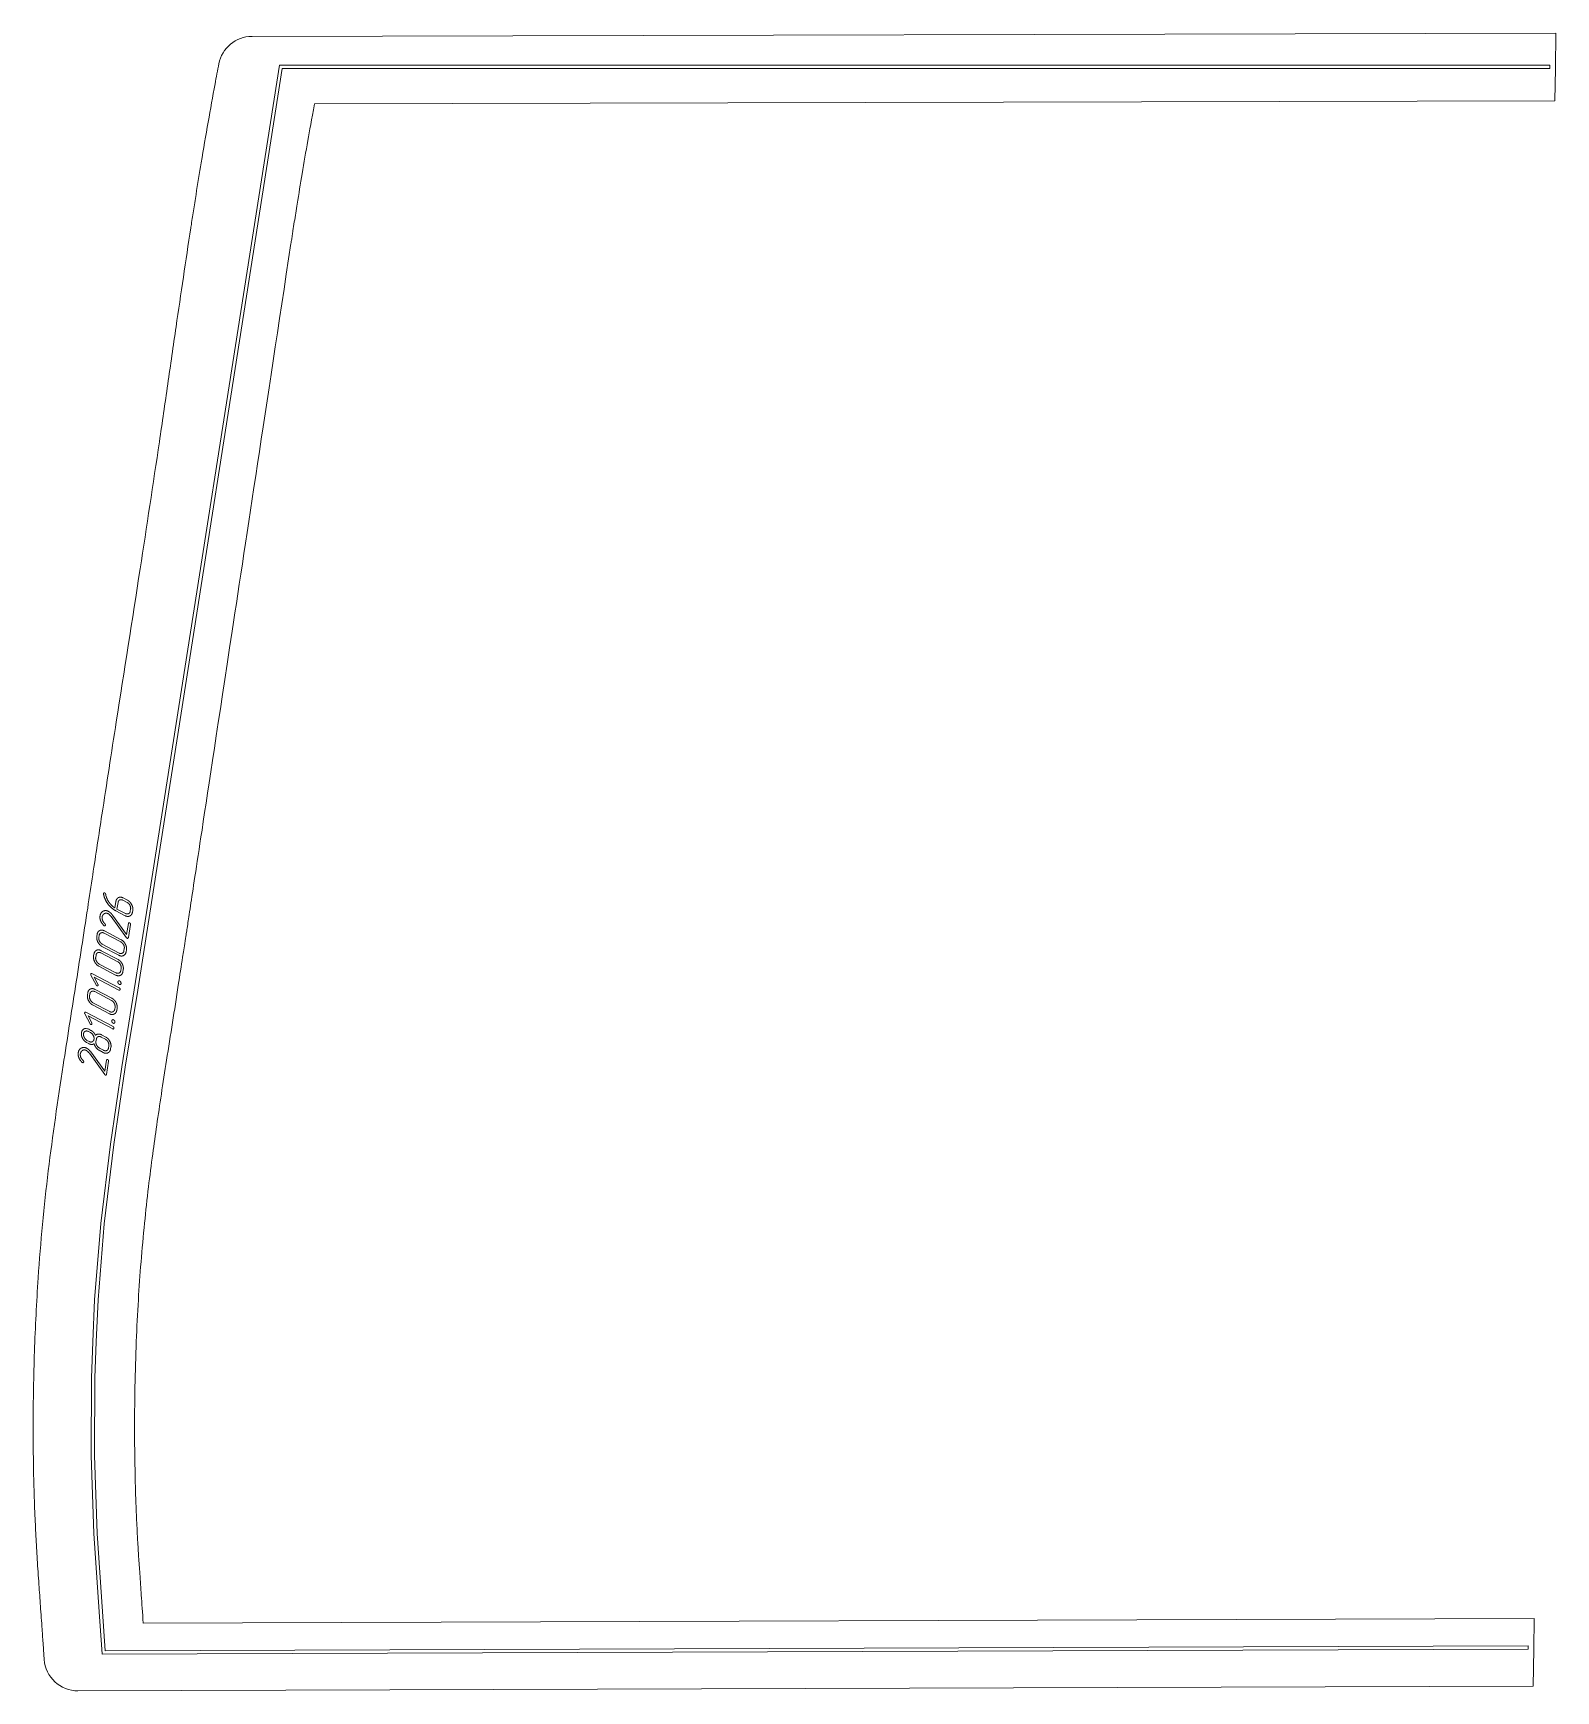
# Model space of a CAD drawing. Header units: millimetres. Extents: x 5 to 1357, y 9 to 1481.
import ezdxf

# ---------------------------------------------------------------- set-up
doc = ezdxf.new("R2010")
doc.units = ezdxf.units.MM
doc.linetypes.add('K5LT_BASIC', pattern=[0])
doc.layers.add('Engraving', color=7, linetype='Continuous')

msp = doc.modelspace()

# ---------------------------------------------------------------- linework, layer by layer
at = {"color": 143, "linetype": 'K5LT_BASIC', "lineweight": 15, "true_color": 0x33acca}
for p, q in [((199.2, 1477.7), (1356.7, 1480.6)), ((1356.3, 1449.2), (1356.7, 1480.6)), ((223.5, 1452.2), (223.5, 1452.2)), ((223.5, 1452.2), (223.5, 1452.2)), ((1355.9, 1420.6), (1356.3, 1449.2)), ((254.6, 1417.8), (1355.9, 1420.6)), ((1337.4, 73.4), (102.6, 69.3)), ((1337.1, 46), (1337.4, 73.4)), ((1336.6, 13.4), (1337.1, 46)), ((1336.6, 13.4), (44.7, 9.1))]:
    msp.add_line(p, q, dxfattribs=at)
for centre, start, end in [((199.2, 1447.7), 90.1407, 169.1129), ((44.6, 39.1), 183.9935, 270.1906)]:
    msp.add_arc(centre, 30, start, end, dxfattribs=at)
for points, knots in [([(144.9, 1307.7), (145, 1308.4), (145.7, 1313.3), (147.2, 1323.1), (150.2, 1341.9), (154.5, 1368.2), (160.1, 1400.9), (165.4, 1430.2), (168.6, 1447.4), (169.8, 1453.4)], [0, 0, 0, 0, 0.064539, 0.806734, 1.613469, 3.162399, 5.148442, 7.0148, 8, 8, 8, 8]), ([(254.6, 1417.8), (252, 1403.3), (248.6, 1384.5), (243.8, 1356.7), (239.9, 1332.6), (237.2, 1315.6), (235.7, 1306.4), (235, 1301.6), (234.6, 1298.8), (234.3, 1297.1), (234.1, 1296.1), (234, 1295.4), (234, 1295), (233.9, 1294.6), (233.8, 1294.2), (233.8, 1293.9)], [0, 0, 0, 0, 3.019439, 6.255827, 9.209206, 10.954389, 11.815082, 12.256735, 12.522609, 12.704039, 12.817255, 12.877957, 12.915219, 12.952808, 13, 13, 13, 13]), ([(53.3, 704), (54.8, 713.8), (59, 741.4), (67.4, 796.5), (81.4, 887), (98.8, 997.3), (114, 1097.2), (124.4, 1168.9), (131.4, 1217.6), (138.2, 1263.8), (142.6, 1293.1), (144.9, 1307.7)], [0, 0, 0, 0, 0.44016, 1.232448, 2.464895, 4.489631, 6.171987, 6.932425, 7.692863, 8.346432, 9, 9, 9, 9]), ([(233.8, 1293.9), (211.4, 1146.4), (178.2, 927.5), (153.5, 764.7), (144.8, 707.1), (141.9, 688.3), (140.8, 681), (140.9, 681.5), (139.2, 670.3), (137.2, 658), (133.3, 632.3), (128.6, 602.3), (123.5, 569.9), (118.8, 539.6), (114.7, 511.8), (110.8, 484.4), (107.1, 455.5), (103.6, 423.5), (100.6, 390.2), (98.1, 355.1), (96.3, 318.2), (95.1, 278.3), (94.8, 239), (95.3, 203.5), (96.1, 175.8), (97, 155.2), (97.8, 140.4), (98.6, 127), (99.7, 111.9), (101, 92.9), (102, 78.9), (102.6, 69.3)], [0, 0, 0, 0, 0.089516, 0.175145, 0.247636, 0.289715, 0.329635, 0.427286, 0.710443, 1.376011, 2.516846, 4.050101, 5.59322, 7.001774, 8.288066, 9.488761, 10.882872, 12.402482, 14.042495, 15.635213, 17.369981, 19.26986, 21.268415, 22.930882, 24.289402, 25.18125, 25.851493, 26.385334, 27.087189, 27.958745, 29, 29, 29, 29]), ([(14.7, 37.1), (14.6, 38), (14.3, 42.3), (13.7, 51.2), (12.7, 66), (11.4, 83.9), (10, 104.5), (8.5, 125.2), (7.3, 146.5), (6.1, 173.3), (5.1, 206), (4.7, 253.8), (5.7, 310.3), (8.7, 369.8), (13, 423.2), (19.9, 486.5), (28.5, 545.2), (37, 599.4), (42.5, 634.2), (47.9, 669), (51.5, 692.2), (53.3, 704)], [0, 0, 0, 0, 0.080192, 0.367803, 0.766806, 1.358611, 1.910148, 2.542094, 3.125901, 3.709707, 4.804321, 5.898934, 7.743282, 9.58763, 10.930553, 12.273476, 14.959322, 15.969491, 16.979661, 17.98983, 19, 19, 19, 19])]:
    msp.add_open_spline(points, degree=3, knots=knots, dxfattribs=at)
at = {"layer": 'Engraving', "color": 143, "linetype": 'K5LT_BASIC', "lineweight": 15, "true_color": 0x33acca}
for p, q in [((105.5, 700), (223.5, 1452.2)), ((226.1, 1449.2), (108.5, 699.5)), ((223.5, 1452.2), (1351.3, 1452.2)), ((1351.3, 1449.2), (226.1, 1449.2)), ((1351.3, 1452.2), (1351.3, 1449.2)), ((67.4, 716.4), (67.4, 716.9)), ((69.3, 716.2), (69.4, 715.8)), ((69.4, 715.8), (69.5, 715.2)), ((69.5, 715.2), (69.8, 714.2)), ((77.5, 704.1), (78.4, 709.9)), ((79.3, 703.1), (80.3, 709)), ((84.6, 710.9), (88.3, 709)), ((84.9, 712.9), (88.7, 710.9)), ((73.4, 697.3), (72.8, 698)), ((74.1, 696.5), (73.4, 697.3)), ((87.8, 677.6), (74.1, 696.5)), ((75.4, 697.6), (87.8, 680.5)), ((86.5, 697.2), (78.2, 701.6)), ((86.8, 699.2), (79.3, 703.1)), ((91.4, 703.1), (91.1, 701.1)), ((93.3, 702.1), (93, 700.1)), ((94.7, 631.5), (105.5, 700)), ((108.5, 699.5), (97.7, 631.1)), ((61.4, 678.8), (61.7, 680.7)), ((63.2, 677.8), (63.5, 679.7)), ((68, 688.3), (67.7, 688.5)), ((67.9, 681.7), (82.7, 673.9)), ((68.2, 683.7), (83.1, 675.8)), ((87.8, 680.5), (89.4, 690.4)), ((91.3, 689.4), (89.4, 677.7)), ((58.6, 661.2), (58.9, 663.2)), ((60.4, 660.2), (60.7, 662.2)), ((65.1, 664.2), (80, 656.3)), ((65.4, 666.1), (80.3, 658.3)), ((80.9, 662.1), (66, 669.9)), ((81.2, 664), (66.3, 671.9)), ((85.8, 668), (85.5, 666)), ((87.7, 667), (87.4, 665)), ((78.1, 644.5), (63.2, 652.4)), ((78.4, 646.5), (63.5, 654.3)), ((83, 650.4), (82.7, 648.4)), ((84.9, 649.4), (84.6, 647.5)), ((60.9, 635.7), (56.2, 644.5)), ((57.1, 645.8), (81.3, 633.1)), ((81, 631.1), (59.1, 642.7)), ((59.1, 642.7), (62.4, 636.4)), ((53.1, 626.8), (53.4, 628.8)), ((55, 625.8), (55.3, 627.8)), ((72.9, 612.1), (58, 619.9)), ((59.6, 629.8), (74.5, 621.9)), ((59.9, 631.7), (74.8, 623.9)), ((83.7, 563.1), (94.7, 631.5)), ((97.7, 631.1), (86.7, 562.6)), ((55.4, 601.3), (50.7, 610.1)), ((51.7, 611.5), (75.8, 598.7)), ((53.6, 608.3), (56.9, 602)), ((75.5, 596.7), (53.6, 608.3)), ((72.6, 610.1), (57.7, 618)), ((77.6, 616), (77.3, 614.1)), ((79.4, 615), (79.1, 613.1)), ((47.7, 592.8), (47.8, 593.4)), ((47.7, 592.1), (47.7, 592.8)), ((47.8, 590.9), (47.7, 592.1)), ((52.1, 597.1), (53.1, 596.9)), ((53.1, 596.9), (53.7, 596.7)), ((53.7, 596.7), (54.3, 596.4)), ((54, 594.4), (55.9, 593.4)), ((54.3, 596.4), (56.2, 595.4)), ((65.3, 589.5), (69, 587.5)), ((65.6, 591.5), (69.3, 589.5)), ((54.3, 583.6), (52.4, 584.6)), ((54.6, 585.5), (52.7, 586.5)), ((54.1, 575.9), (53.5, 576.5)), ((54.8, 575.1), (54.1, 575.9)), ((68.5, 556.2), (54.8, 575.1)), ((56.1, 576.2), (68.5, 559.1)), ((60.6, 585.6), (61, 587.5)), ((67.1, 575.7), (63.4, 577.7)), ((67.4, 577.7), (63.7, 579.7)), ((72.1, 581.6), (71.8, 579.7)), ((74, 580.7), (73.6, 578.7)), ((48.7, 566.8), (48.4, 567)), ((68.5, 559.1), (70.1, 569)), ((71.9, 568), (70.1, 556.2)), ((73.5, 494.4), (83.7, 563.1)), ((86.7, 562.6), (76.4, 494)), ((65, 423.9), (73.5, 494.4)), ((76.4, 494), (68, 423.6)), ((59.5, 356.3), (65, 423.9)), ((68, 423.6), (62.5, 356.1)), ((57.9, 318.9), (59.5, 356.3)), ((62.5, 356.1), (60.9, 318.8)), ((56.6, 287), (57.9, 318.9)), ((60.9, 318.8), (59.6, 286.9)), ((56.5, 218.1), (56.6, 287)), ((59.6, 286.9), (59.5, 218.1)), ((58.8, 148.7), (56.5, 218.1)), ((59.5, 218.1), (61.8, 148.9)), ((63.4, 79.3), (58.8, 148.7)), ((61.8, 148.9), (66.4, 79.5)), ((66.2, 41.7), (63.4, 79.3)), ((66.4, 79.5), (68.9, 44.7)), ((1332.1, 46), (66.2, 41.7)), ((68.9, 44.7), (1332.1, 49)), ((1332.1, 49), (1332.1, 46))]:
    msp.add_line(p, q, dxfattribs=at)
for points in [[(67.8, 717.4), (67.5, 717.3), (67.4, 716.9)], [(67.4, 716.4), (68.3, 711.5), (71.4, 707.4)], [(68.5, 717.3), (68.2, 717.5), (67.8, 717.4)], [(69, 716.9), (68.8, 717.2), (68.5, 717.3)], [(69.3, 716.2), (69.1, 716.7), (69, 716.9)], [(70.5, 712.2), (70.1, 713.2), (69.8, 714.2)], [(72.7, 708.5), (71.2, 710.5), (70.5, 712.2)], [(71.4, 707.4), (74.3, 703.6), (78.2, 701.6)], [(75, 706), (73.7, 707.2), (72.7, 708.5)], [(80.7, 713.3), (78.8, 712.4), (78.4, 709.9)], [(81.8, 711.2), (80.6, 710.6), (80.3, 709)], [(84.9, 712.9), (82.6, 714.1), (80.7, 713.3)], [(84.6, 710.9), (83.1, 711.7), (81.8, 711.2)], [(90.8, 706.4), (89.9, 708.2), (88.3, 709)], [(92.3, 707.1), (91, 709.7), (88.7, 710.9)], [(91.4, 703.1), (91.7, 704.7), (90.8, 706.4)], [(93.3, 702.1), (93.7, 704.6), (92.3, 707.1)], [(64.3, 697), (63.9, 694.9), (64.7, 692.9)], [(66.9, 701.1), (64.7, 699.8), (64.3, 697)], [(64.7, 692.9), (65.6, 690.5), (67.7, 688.5)], [(66.5, 693.2), (65.9, 694.7), (66.2, 696.1)], [(66.2, 696.1), (66.3, 697.1), (66.8, 697.8)], [(68.6, 690), (67, 691.6), (66.5, 693.2)], [(66.8, 697.8), (67.4, 698.6), (68.1, 699)], [(71.8, 701), (69.2, 702.4), (66.9, 701.1)], [(68.1, 699), (69.6, 699.9), (71.5, 698.9)], [(71.5, 698.9), (72.2, 698.6), (72.8, 698)], [(73.6, 699.7), (72.7, 700.5), (71.8, 701)], [(75.4, 697.6), (74.4, 699), (73.6, 699.7)], [(77.5, 704.1), (76.3, 704.7), (75, 706)], [(86.5, 697.2), (88.8, 696), (90.7, 696.9)], [(86.8, 699.2), (88.3, 698.4), (89.6, 699)], [(89.6, 699), (90.9, 699.6), (91.1, 701.1)], [(90.7, 696.9), (92.6, 697.9), (93, 700.1)], [(61.4, 678.8), (61, 676.3), (62.4, 673.7)], [(64, 684), (62.1, 683.1), (61.7, 680.7)], [(63.2, 677.8), (63, 676.1), (63.9, 674.4)], [(65.1, 681.9), (63.8, 681.4), (63.5, 679.7)], [(68.2, 683.7), (65.9, 684.9), (64, 684)], [(67.9, 681.7), (66.4, 682.5), (65.1, 681.9)], [(68, 688.3), (68.4, 688), (68.7, 688.2)], [(69, 689.4), (68.9, 689.7), (68.6, 690)], [(68.7, 688.2), (69, 688.4), (69.1, 688.8)], [(69.1, 688.8), (69.1, 689.2), (69, 689.4)], [(87.8, 677.6), (88, 677.4), (88.2, 677.2)], [(88.2, 677.2), (88.6, 677), (89, 677.1)], [(89, 677.1), (89.3, 677.3), (89.4, 677.7)], [(89.8, 690.9), (89.5, 690.8), (89.4, 690.4)], [(90.5, 690.9), (90.2, 691.1), (89.8, 690.9)], [(91.1, 690.3), (90.8, 690.7), (90.5, 690.9)], [(91.3, 689.4), (91.3, 689.9), (91.1, 690.3)], [(61.2, 666.5), (59.3, 665.6), (58.9, 663.2)], [(62.3, 664.4), (61, 663.8), (60.7, 662.2)], [(65.4, 666.1), (63.1, 667.4), (61.2, 666.5)], [(65.1, 664.2), (63.6, 665), (62.3, 664.4)], [(62.4, 673.7), (63.8, 671.1), (66, 669.9)], [(63.9, 674.4), (64.8, 672.7), (66.3, 671.9)], [(81.2, 664), (82.7, 663.2), (84, 663.9)], [(85.2, 671.3), (84.3, 673), (82.7, 673.9)], [(86.7, 672), (85.4, 674.6), (83.1, 675.8)], [(84, 663.9), (85.3, 664.5), (85.5, 666)], [(85.1, 661.8), (87, 662.8), (87.4, 665)], [(85.8, 668), (86.1, 669.6), (85.2, 671.3)], [(87.7, 667), (88.1, 669.4), (86.7, 672)], [(58.6, 661.2), (58.2, 658.7), (59.6, 656.1)], [(59.6, 656.1), (61, 653.5), (63.2, 652.4)], [(60.4, 660.2), (60.2, 658.6), (61.1, 656.9)], [(61.1, 656.9), (62, 655.1), (63.5, 654.3)], [(82.4, 653.7), (81.6, 655.5), (80, 656.3)], [(83.9, 654.5), (82.6, 657.1), (80.3, 658.3)], [(80.9, 662.1), (83.2, 660.8), (85.1, 661.8)], [(81.2, 646.3), (82.5, 646.9), (82.7, 648.4)], [(82.3, 644.2), (84.2, 645.2), (84.6, 647.5)], [(83, 650.4), (83.3, 652), (82.4, 653.7)], [(84.9, 649.4), (85.3, 651.9), (83.9, 654.5)], [(56.1, 645.3), (56, 644.9), (56.2, 644.5)], [(56.4, 645.9), (56.1, 645.7), (56.1, 645.3)], [(57.1, 645.8), (56.7, 646.1), (56.4, 645.9)], [(60.9, 635.7), (61.3, 635.1), (61.4, 635.1)], [(61.4, 635.1), (61.8, 634.9), (62.2, 635)], [(62.2, 635), (62.5, 635.2), (62.6, 635.6)], [(62.6, 635.6), (62.6, 635.9), (62.4, 636.4)], [(78.1, 644.5), (80.4, 643.3), (82.3, 644.2)], [(78.4, 646.5), (79.9, 645.7), (81.2, 646.3)], [(80.7, 639.2), (80.2, 638.9), (80.1, 638.4)], [(80.1, 638.4), (80, 637.7), (80.5, 637)], [(80.5, 637), (81, 636.4), (81.3, 636.2)], [(81.8, 639.2), (81.3, 639.4), (80.7, 639.2)], [(81.3, 636.2), (81.8, 635.9), (82.4, 636.1)], [(82, 632.4), (81.7, 632.9), (81.3, 633.1)], [(82.6, 638.3), (82.3, 638.9), (81.8, 639.2)], [(82.4, 636.1), (82.8, 636.3), (82.9, 636.9)], [(82.9, 636.9), (83, 637.7), (82.6, 638.3)], [(53.1, 626.8), (52.7, 624.3), (54.1, 621.7)], [(55.7, 632.1), (53.8, 631.2), (53.4, 628.8)], [(54.1, 621.7), (55.5, 619.1), (57.7, 618)], [(55, 625.8), (54.7, 624.2), (55.6, 622.5)], [(56.8, 630), (55.5, 629.4), (55.3, 627.8)], [(55.6, 622.5), (56.5, 620.8), (58, 619.9)], [(59.9, 631.7), (57.6, 633), (55.7, 632.1)], [(59.6, 629.8), (58.1, 630.6), (56.8, 630)], [(76.9, 619.4), (76.1, 621.1), (74.5, 621.9)], [(78.5, 620.1), (77.1, 622.7), (74.8, 623.9)], [(77.6, 616), (77.8, 617.6), (76.9, 619.4)], [(79.4, 615), (79.8, 617.5), (78.5, 620.1)], [(81, 631.1), (81.5, 630.9), (81.7, 631.1)], [(81.7, 631.1), (82, 631.4), (82.1, 631.6)], [(82.1, 631.6), (82.1, 632.1), (82, 632.4)], [(51, 611.5), (50.7, 611.3), (50.6, 610.9)], [(50.6, 610.9), (50.5, 610.5), (50.7, 610.1)], [(51.7, 611.5), (51.3, 611.7), (51, 611.5)], [(72.6, 610.1), (74.9, 608.9), (76.8, 609.9)], [(72.9, 612.1), (74.4, 611.3), (75.7, 611.9)], [(74.7, 604), (74.5, 603.3), (75, 602.6)], [(75.3, 604.8), (74.7, 604.6), (74.7, 604)], [(76.3, 604.8), (75.8, 605), (75.3, 604.8)], [(75.7, 611.9), (77, 612.5), (77.3, 614.1)], [(77.2, 603.9), (76.8, 604.5), (76.3, 604.8)], [(76.8, 609.9), (78.8, 610.8), (79.1, 613.1)], [(77.4, 602.6), (77.6, 603.3), (77.2, 603.9)], [(50.1, 596.7), (48.2, 595.8), (47.8, 593.4)], [(47.8, 590.9), (48, 589.7), (48.7, 588.4)], [(51.2, 594.6), (49.9, 594.1), (49.6, 592.4)], [(49.6, 592.4), (49.4, 590.8), (50.3, 589.1)], [(52.1, 597.1), (51, 597.2), (50.1, 596.7)], [(50.3, 589.1), (51.2, 587.4), (52.7, 586.5)], [(54, 594.4), (52.4, 595.2), (51.2, 594.6)], [(55.4, 601.3), (55.8, 600.8), (56, 600.7)], [(58.3, 590.8), (57.4, 592.6), (55.9, 593.4)], [(56, 600.7), (56.4, 600.5), (56.7, 600.6)], [(58.5, 593.6), (57.5, 594.7), (56.2, 595.4)], [(56.7, 600.6), (57, 600.8), (57.1, 601.2)], [(57.1, 601.2), (57.1, 601.6), (56.9, 602)], [(58.9, 587.5), (59.2, 589.1), (58.3, 590.8)], [(60.2, 590.9), (59.5, 592.5), (58.5, 593.6)], [(62.5, 592.1), (61, 591.9), (60.2, 590.9)], [(62.5, 589.7), (61.2, 589.2), (61, 587.5)], [(65.6, 591.5), (64, 592.3), (62.5, 592.1)], [(65.3, 589.5), (63.7, 590.3), (62.5, 589.7)], [(73, 585.7), (71.6, 588.3), (69.3, 589.5)], [(75, 602.6), (75.5, 602), (75.8, 601.8)], [(75.5, 596.7), (76, 596.5), (76.3, 596.7)], [(75.8, 601.8), (76.4, 601.5), (76.9, 601.7)], [(76.5, 598.1), (76.3, 598.5), (75.8, 598.7)], [(76.3, 596.7), (76.6, 597.1), (76.6, 597.2)], [(76.6, 597.2), (76.7, 597.7), (76.5, 598.1)], [(76.9, 601.7), (77.3, 601.9), (77.4, 602.6)], [(44.9, 575.5), (44.6, 573.5), (45.4, 571.4)], [(47.5, 579.6), (45.4, 578.4), (44.9, 575.5)], [(46.8, 574.6), (47, 575.6), (47.5, 576.4)], [(47.1, 571.7), (46.6, 573.3), (46.8, 574.6)], [(52.5, 579.5), (49.8, 580.9), (47.5, 579.6)], [(47.5, 576.4), (48, 577.2), (48.7, 577.6)], [(48.7, 588.4), (50.2, 585.7), (52.4, 584.6)], [(48.7, 577.6), (50.3, 578.5), (52.2, 577.5)], [(52.2, 577.5), (52.9, 577.1), (53.5, 576.5)], [(54.2, 578.3), (53.4, 579), (52.5, 579.5)], [(56.1, 576.2), (55, 577.5), (54.2, 578.3)], [(54.3, 583.6), (55.6, 582.9), (56.8, 582.9)], [(54.6, 585.5), (56.2, 584.7), (57.4, 585.3)], [(56.8, 582.9), (58, 582.9), (59, 583.5)], [(57.4, 585.3), (58.7, 585.9), (58.9, 587.5)], [(59, 583.5), (59.6, 581.5), (60.8, 580)], [(60.6, 585.6), (60.4, 583.9), (61.3, 582.2)], [(60.8, 580), (62, 578.5), (63.4, 577.7)], [(61.3, 582.2), (62.2, 580.5), (63.7, 579.7)], [(67.1, 575.7), (69.5, 574.5), (71.4, 575.5)], [(67.4, 577.7), (68.9, 576.9), (70.2, 577.5)], [(71.5, 585), (70.6, 586.7), (69, 587.5)], [(70.2, 577.5), (71.5, 578.1), (71.8, 579.7)], [(71.4, 575.5), (73.3, 576.4), (73.6, 578.7)], [(72.1, 581.6), (72.4, 583.3), (71.5, 585)], [(74, 580.7), (74.3, 583.1), (73, 585.7)], [(45.4, 571.4), (46.2, 569.1), (48.4, 567)], [(49.3, 568.6), (47.7, 570.2), (47.1, 571.7)], [(48.7, 566.8), (49.1, 566.6), (49.4, 566.8)], [(49.7, 568), (49.6, 568.3), (49.3, 568.6)], [(49.4, 566.8), (49.7, 566.9), (49.8, 567.3)], [(49.8, 567.3), (49.8, 567.7), (49.7, 568)], [(70.5, 569.5), (70.1, 569.3), (70.1, 569)], [(71.2, 569.4), (70.8, 569.6), (70.5, 569.5)], [(71.8, 568.9), (71.5, 569.3), (71.2, 569.4)], [(71.9, 568), (72, 568.4), (71.8, 568.9)], [(68.5, 556.2), (68.6, 555.9), (68.9, 555.8)], [(68.9, 555.8), (69.3, 555.6), (69.7, 555.7)], [(69.7, 555.7), (70, 555.9), (70.1, 556.2)]]:
    msp.add_open_spline(points, degree=2, dxfattribs=at)

doc.saveas('drawing.dxf')
